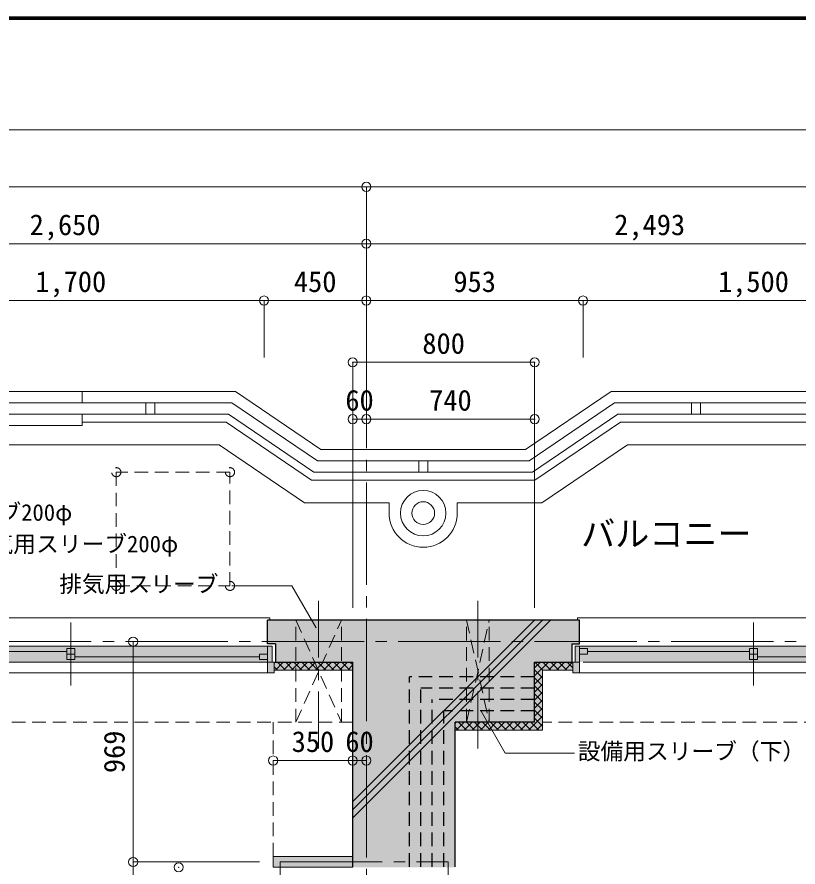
# Model space of a CAD drawing. Units: millimetres at full size, sheet at 1:50. Extents: x -9674 to 9699, y -6794 to 6791.
# Drawn here: x 414 to 3850, y 3053 to 6791 of the extents above; entities that cross this region are included whole.
import ezdxf
from ezdxf.enums import TextEntityAlignment as Align

# ---------------------------------------------------------------- set-up
doc = ezdxf.new("R2010")
doc.units = ezdxf.units.MM
doc.header["$LTSCALE"] = 50
doc.header["$PDMODE"] = 32
doc.header["$PDSIZE"] = 40
for name, pattern in [('CHAIN1', [8, 5, -1, 1, -1]), ('CHAIN2', [12, 9, -1, 1, -1]), ('DASHED1', [1.8, 1.2, -0.6])]:
    doc.linetypes.add(name, pattern=pattern)
for name, color, linetype, lineweight in [('0-0_図面枠', 7, 'Continuous', 9), ('1-0_芯', 7, 'CHAIN2', 9), ('1-1_躯体', 2, 'Continuous', 25), ('1-2_間仕切', 3, 'Continuous', 18), ('1-3_建具', 3, 'Continuous', 18), ('1-6_ﾊﾞﾙｺﾆｰ・階段', 7, 'Continuous', 9), ('1-7_その他', 7, 'DASHED1', 9), ('1-8_ハッチ', 4, 'Continuous', 9), ('1-A_文字', 7, 'Continuous', 9), ('1-B_寸法', 7, 'Continuous', 9), ('1-C_梁', 7, 'DASHED1', 9)]:
    doc.layers.add(name, color=color, linetype=linetype, lineweight=lineweight)
for name, color, linetype in [('4-0', 1, 'Continuous'), ('4-1', 2, 'Continuous'), ('4-2', 4, 'Continuous'), ('4-F', 4, 'Continuous')]:
    doc.layers.add(name, color=color, linetype=linetype)
doc.styles.add('ＭＳ ゴシック', font='')
doc.styles.get('ＭＳ ゴシック').set_extended_font_data('MS Gothic')

msp = doc.modelspace()

# ---------------------------------------------------------------- linework, layer by layer
at = {"layer": '0-0_図面枠'}
for p, q in [((9697.16, 6789.66), (-9672.16, 6789.66)), ((9695.4, 6787.9), (-9670.4, 6787.9)), ((-9668.64, 6786.14), (9693.64, 6786.14)), ((9691.87, 6784.38), (-9666.87, 6784.38)), ((9690.11, 6782.61), (-9665.11, 6782.61)), ((9688.35, 6780.85), (-9663.35, 6780.85))]:
    msp.add_line(p, q, dxfattribs=at)
msp.add_lwpolyline([(9698.92, -6793.93), (9698.92, 6791.43), (-9673.92, 6791.43)], dxfattribs=at)
at = {"layer": '1-0_芯'}
for p, q in [((1951.25, -4105.47), (1951.25, 5294.53)), ((-8708.75, 4044.53), (8446.25, 4044.53)), ((1571.25, 3075.53), (2311.25, 3075.53)), ((1571.25, 459.53), (1571.25, 3075.53)), ((2311.25, 459.53), (2311.25, 3075.53))]:
    msp.add_line(p, q, dxfattribs=at)
at = {"layer": '1-1_躯体'}
for p, q in [((1516.25, 4034.53), (1516.25, 4139.53)), ((2889.25, 4139.53), (1516.25, 4139.53)), ((2889.25, 4034.53), (2889.25, 4139.53)), ((1551.25, 4034.53), (1516.25, 4034.53)), ((1551.25, 4034.53), (1551.25, 3954.53)), ((2854.25, 4034.53), (2889.25, 4034.53)), ((2854.25, 4034.53), (2854.25, 3954.53)), ((1551.25, 3954.53), (1891.25, 3954.53)), ((1891.25, 3054.53), (1891.25, 3954.53)), ((2691.25, 3689.53), (2691.25, 3954.53)), ((2691.25, 3954.53), (2854.25, 3954.53)), ((2341.25, 3054.53), (2341.25, 3689.53)), ((2691.25, 3689.53), (2341.25, 3689.53))]:
    msp.add_line(p, q, dxfattribs=at)
at = {"layer": '1-1_躯体', "linetype": 'DASHED1'}
for p, q in [((2691.25, 3889.53), (2141.25, 3889.53)), ((2141.25, 3054.53), (2141.25, 3889.53)), ((2191.25, 3054.53), (2191.25, 3839.53)), ((2691.25, 3839.53), (2191.25, 3839.53)), ((2691.25, 3789.53), (2241.25, 3789.53)), ((2241.25, 3054.53), (2241.25, 3789.53)), ((2691.25, 3739.53), (2291.25, 3739.53)), ((2291.25, 3054.53), (2291.25, 3739.53))]:
    msp.add_line(p, q, dxfattribs=at)
at = {"layer": '1-2_間仕切'}
msp.add_line((1891.25, 3099.03), (1541.25, 3099.03), dxfattribs=at)
msp.add_lwpolyline([(1891.25, 3052.03), (1541.25, 3052.03), (1541.25, 3099.03)], dxfattribs=at)
at = {"layer": '1-3_建具', "color": 7, "lineweight": 9}
for p, q in [((-223.75, 4149.53), (1526.25, 4149.53)), ((1526.25, 4139.53), (1526.25, 4149.53)), ((2879.25, 4139.53), (2879.25, 4149.53)), ((2879.25, 4149.53), (6009.25, 4149.53)), ((651.25, 4128.01), (651.25, 3851.05)), ((3654.25, 4128.01), (3654.25, 3851.05)), ((1501.25, 4024.53), (-198.75, 4024.53)), ((1536.25, 4024.53), (1501.25, 4024.53)), ((1516.25, 3954.53), (1516.25, 4024.53)), ((1536.25, 4024.53), (1536.25, 3954.53)), ((2869.25, 4024.53), (2904.25, 4024.53)), ((2869.25, 4024.53), (2869.25, 3954.53)), ((2889.25, 3954.53), (2889.25, 4024.53)), ((2904.25, 4024.53), (2889.25, 4024.53)), ((4404.25, 4024.53), (2904.25, 4024.53)), ((1501.25, 3954.53), (-198.75, 3954.53)), ((1501.25, 3954.53), (1516.25, 3954.53)), ((4404.25, 3954.53), (2904.25, 3954.53)), ((-213.75, 3907.53), (1516.25, 3907.53)), ((2889.25, 3907.53), (5999.25, 3907.53))]:
    msp.add_line(p, q, dxfattribs=at)
at = {"layer": '1-3_建具'}
for p, q in [((633.75, 4001.53), (-178.75, 4001.53)), ((633.75, 3965.53), (633.75, 4013.53)), ((668.75, 4013.53), (633.75, 4013.53)), ((668.75, 3965.53), (668.75, 4013.53)), ((2924.25, 4013.53), (2889.25, 4013.53)), ((2924.25, 4013.53), (2924.25, 3989.53)), ((3636.75, 4001.53), (2924.25, 4001.53)), ((3636.75, 3965.53), (3636.75, 4013.53)), ((3671.75, 4013.53), (3636.75, 4013.53)), ((3671.75, 3965.53), (3671.75, 4013.53)), ((668.75, 3989.53), (633.75, 3989.53)), ((668.75, 3965.53), (633.75, 3965.53)), ((1481.25, 3977.53), (668.75, 3977.53)), ((1481.25, 3989.53), (1516.25, 3989.53)), ((1481.25, 3965.53), (1481.25, 3989.53)), ((1481.25, 3965.53), (1516.25, 3965.53)), ((2924.25, 3989.53), (2889.25, 3989.53)), ((3671.75, 3989.53), (3636.75, 3989.53)), ((3671.75, 3965.53), (3636.75, 3965.53)), ((4384.25, 3977.53), (3671.75, 3977.53)), ((1546.25, 3954.53), (1516.25, 3954.53)), ((1516.25, 3907.53), (1516.25, 3954.53)), ((1546.25, 3907.53), (1546.25, 3954.53)), ((2859.25, 3954.53), (2889.25, 3954.53)), ((2859.25, 3907.53), (2859.25, 3954.53)), ((2889.25, 3907.53), (2889.25, 3954.53)), ((1546.25, 3907.53), (1516.25, 3907.53)), ((1546.25, 3907.53), (1546.25, 3908.56)), ((2859.25, 3907.53), (2859.25, 3908.56)), ((2859.25, 3907.53), (2889.25, 3907.53))]:
    msp.add_line(p, q, dxfattribs=at)
at = {"layer": '1-6_ﾊﾞﾙｺﾆｰ・階段'}
for p, q in [((701.25, 5094.53), (701.25, 5144.53)), ((1375.25, 5144.53), (1751.25, 4889.53)), ((2651.25, 4889.53), (3027.25, 5144.53)), ((-2908.36, 5094.53), (1359.89, 5094.53)), ((981.25, 5094.53), (981.25, 5044.53)), ((1021.25, 5094.53), (1021.25, 5044.53)), ((1359.89, 5094.53), (1735.89, 4839.53)), ((3381.25, 5044.53), (3381.25, 5094.53)), ((3421.25, 5044.53), (3421.25, 5094.53)), ((-2892.97, 5044.53), (1344.54, 5044.53)), ((701.25, 4994.53), (701.25, 5044.53)), ((1344.54, 5044.53), (1720.54, 4789.53)), ((-2298.75, 4994.53), (701.25, 4994.53)), ((1751.25, 4889.53), (2651.25, 4889.53)), ((1735.89, 4839.53), (2666.61, 4839.53)), ((2181.25, 4839.53), (2181.25, 4789.53)), ((2221.25, 4839.53), (2221.25, 4789.53)), ((1720.54, 4789.53), (2681.96, 4789.53)), ((2051.25, 4609.53), (2051.25, 4654.53)), ((2351.25, 4609.53), (2351.25, 4654.53))]:
    msp.add_line(p, q, dxfattribs=at)
for points in [[(-3298.75, 4889.53), (-2923.75, 5144.53), (1375.25, 5144.53)], [(3027.25, 5144.53), (6405.25, 5144.53), (6781.25, 4889.53), (6781.25, 4139.53)], [(2666.61, 4839.53), (3042.61, 5094.53), (6389.89, 5094.53)], [(701.25, 5009.53), (1333.79, 5009.53), (1709.79, 4754.53), (2692.71, 4754.53)], [(2681.96, 4789.53), (3057.96, 5044.53), (6374.54, 5044.53)], [(2692.71, 4754.53), (3068.71, 5009.53), (6363.79, 5009.53), (6646.25, 4817.96)], [(-3163.75, 4697.14), (-2851.42, 4909.53), (1303.08, 4909.53), (1679.08, 4654.53), (2051.25, 4654.53)], [(2351.25, 4654.53), (2723.42, 4654.53), (3099.42, 4909.53), (6333.08, 4909.53), (6646.25, 4697.14)]]:
    msp.add_lwpolyline(points, dxfattribs=at)
for radius in [100, 50]:
    msp.add_circle((2201.25, 4609.53), radius, dxfattribs=at)
msp.add_arc((2201.25, 4609.53), 150, 180, 0, dxfattribs=at)
at = {"layer": '1-7_その他'}
for p, q in [((851.25, 4789.53), (851.25, 4289.53)), ((1351.25, 4789.53), (851.25, 4789.53)), ((1351.25, 4289.53), (1351.25, 4789.53)), ((851.25, 4289.53), (1351.25, 4289.53)), ((1641.25, 3689.53), (1641.25, 4139.53)), ((1641.25, 3689.53), (1841.25, 4139.53)), ((1641.25, 4139.53), (1841.25, 3689.53)), ((1841.25, 3689.53), (1841.25, 4139.53)), ((2391.64, 3689.53), (2391.64, 4139.53)), ((2391.64, 3689.53), (2491.64, 4139.53)), ((2391.64, 4139.53), (2491.64, 3689.53)), ((2491.64, 3689.53), (2491.64, 4139.53))]:
    msp.add_line(p, q, dxfattribs=at)
at = {"layer": '1-7_その他', "linetype": 'CHAIN1'}
for p, q in [((1741.25, 3574.53), (1741.25, 4239.53)), ((2441.64, 3574.53), (2441.64, 4239.53))]:
    msp.add_line(p, q, dxfattribs=at)
at = {"layer": '1-7_その他'}
for centre in [(851.25, 4789.53), (1351.25, 4789.53), (851.25, 4289.53), (1351.25, 4289.53)]:
    msp.add_circle(centre, 20, dxfattribs=at)
at = {"layer": '1-8_ハッチ'}
for p, q in [((1891.25, 3270.11), (2760.67, 4139.53)), ((1891.25, 3305.46), (2725.31, 4139.53)), ((1891.25, 3340.82), (2689.96, 4139.53)), ((1546.25, 3950.41), (1550.36, 3954.53)), ((1546.25, 3933.83), (1560.55, 3919.53)), ((1550.72, 3919.53), (1585.72, 3954.53)), ((1560.91, 3954.53), (1595.91, 3919.53)), ((1586.07, 3919.53), (1621.07, 3954.53)), ((1596.26, 3954.53), (1631.26, 3919.53)), ((1621.43, 3919.53), (1656.43, 3954.53)), ((1631.62, 3954.53), (1666.62, 3919.53)), ((1656.79, 3919.53), (1691.79, 3954.53)), ((1666.97, 3954.53), (1701.97, 3919.53)), ((1692.14, 3919.53), (1727.14, 3954.53)), ((1702.33, 3954.53), (1737.33, 3919.53)), ((1727.5, 3919.53), (1762.5, 3954.53)), ((1737.68, 3954.53), (1772.68, 3919.53)), ((1762.85, 3919.53), (1797.85, 3954.53)), ((1773.04, 3954.53), (1808.04, 3919.53)), ((1798.21, 3919.53), (1833.21, 3954.53)), ((1808.39, 3954.53), (1843.39, 3919.53)), ((1833.56, 3919.53), (1868.56, 3954.53)), ((1843.75, 3954.53), (1878.75, 3919.53)), ((1868.92, 3919.53), (1891.25, 3941.86)), ((1879.1, 3954.53), (1891.25, 3942.38)), ((2691.25, 3893.33), (2752.45, 3954.53)), ((2691.25, 3928.69), (2717.09, 3954.53)), ((2692.28, 3954.53), (2727.28, 3919.53)), ((2727.63, 3954.53), (2762.63, 3919.53)), ((2752.8, 3919.53), (2787.8, 3954.53)), ((2762.99, 3954.53), (2797.99, 3919.53)), ((2788.16, 3919.53), (2823.16, 3954.53)), ((2798.34, 3954.53), (2833.34, 3919.53)), ((2823.51, 3919.53), (2858.51, 3954.53)), ((2833.7, 3954.53), (2859.25, 3928.98)), ((1546.25, 3919.53), (1891.25, 3919.53)), ((2691.25, 3920.2), (2726.25, 3885.2)), ((2691.25, 3857.98), (2726.25, 3892.98)), ((2726.25, 3919.53), (2859.25, 3919.53)), ((2726.25, 3654.53), (2726.25, 3919.53)), ((2858.87, 3919.53), (2859.25, 3919.91)), ((2691.25, 3884.84), (2726.25, 3849.84)), ((2691.25, 3822.62), (2726.25, 3857.62)), ((2691.25, 3849.49), (2726.25, 3814.49)), ((2691.25, 3787.27), (2726.25, 3822.27)), ((2691.25, 3814.13), (2726.25, 3779.13)), ((2691.25, 3751.91), (2726.25, 3786.91)), ((2691.25, 3778.78), (2726.25, 3743.78)), ((2691.25, 3716.55), (2726.25, 3751.55)), ((2691.25, 3743.42), (2726.25, 3708.42)), ((2664.58, 3654.53), (2726.25, 3716.2)), ((2691.25, 3708.07), (2726.25, 3673.07)), ((2341.25, 3684.75), (2346.02, 3689.53)), ((2341.25, 3669.16), (2355.88, 3654.53)), ((2346.38, 3654.53), (2381.38, 3689.53)), ((2356.24, 3689.53), (2391.24, 3654.53)), ((2381.73, 3654.53), (2416.73, 3689.53)), ((2391.59, 3689.53), (2426.59, 3654.53)), ((2417.09, 3654.53), (2452.09, 3689.53)), ((2426.95, 3689.53), (2461.95, 3654.53)), ((2452.45, 3654.53), (2487.45, 3689.53)), ((2462.3, 3689.53), (2497.3, 3654.53)), ((2487.8, 3654.53), (2522.8, 3689.53)), ((2497.66, 3689.53), (2532.66, 3654.53)), ((2523.16, 3654.53), (2558.16, 3689.53)), ((2533.01, 3689.53), (2568.01, 3654.53)), ((2558.51, 3654.53), (2593.51, 3689.53)), ((2568.37, 3689.53), (2603.37, 3654.53)), ((2593.87, 3654.53), (2628.87, 3689.53)), ((2603.72, 3689.53), (2638.72, 3654.53)), ((2629.22, 3654.53), (2664.22, 3689.53)), ((2639.08, 3689.53), (2674.08, 3654.53)), ((2674.43, 3689.53), (2709.43, 3654.53)), ((2699.93, 3654.53), (2726.25, 3680.84)), ((2726.25, 3654.53), (2341.25, 3654.53))]:
    msp.add_line(p, q, dxfattribs=at)
at = {"layer": '1-A_文字'}
for p, q in [((1623.47, 4289.32), (1359.95, 4289.32)), ((1729.77, 4105.21), (1623.47, 4289.32))]:
    msp.add_line(p, q, dxfattribs=at)
msp.add_lwpolyline([(2455.87, 3737.9), (2562.17, 3553.79), (2867.08, 3553.79)], dxfattribs=at)
at = {"layer": '1-B_寸法'}
for p, q in [((-6718.75, 6294.53), (6781.25, 6294.53)), ((-2998.75, 6044.53), (1951.25, 6044.53)), ((1951.25, 6044.53), (1951.25, 5294.53)), ((1951.25, 6044.53), (6781.25, 6044.53)), ((-698.75, 5794.53), (1951.25, 5794.53)), ((1951.25, 5794.53), (4444.25, 5794.53)), ((-198.75, 5544.53), (1501.25, 5544.53)), ((1501.25, 5544.53), (1501.25, 5294.53)), ((1501.25, 5544.53), (1951.25, 5544.53)), ((1951.25, 5544.53), (2904.25, 5544.53)), ((2904.25, 5544.53), (2904.25, 5294.53)), ((2904.25, 5544.53), (4404.25, 5544.53)), ((1891.25, 5272.76), (2691.25, 5272.76)), ((1891.25, 5272.76), (1891.25, 4192.74)), ((2691.25, 5272.76), (2691.25, 4192.74)), ((1891.25, 5022.76), (1951.25, 5022.76)), ((1951.25, 5022.76), (2691.25, 5022.76)), ((925.34, 4044.53), (925.34, 3075.53)), ((1891.25, 3521.54), (1541.25, 3521.54)), ((1951.25, 3521.54), (1891.25, 3521.54)), ((925.34, 3075.53), (1481.34, 3075.53)), ((925.34, 3075.53), (925.34, 2128.53))]:
    msp.add_line(p, q, dxfattribs=at)
at = {"layer": '1-B_寸法', "color": 3}
for p in [(1951.25, 6044.53), (1951.25, 5794.53), (1501.25, 5544.53), (1951.25, 5544.53), (2904.25, 5544.53), (1891.25, 5272.76), (2691.25, 5272.76), (1891.25, 5022.76), (1951.25, 5022.76), (2691.25, 5022.76), (925.34, 4044.53), (1541.25, 3521.54), (1891.25, 3521.54), (1951.25, 3521.54), (925.34, 3075.53), (1125.34, 3052.03)]:
    msp.add_point(p, dxfattribs=at)
at = {"layer": '1-C_梁'}
for p, q in [((1891.25, 3689.53), (-668.75, 3689.53)), ((1541.25, 3099.03), (1541.25, 3689.53)), ((6006.25, 3689.53), (2726.25, 3689.53))]:
    msp.add_line(p, q, dxfattribs=at)
at = {"layer": '4-0'}
for points in [[(1516.25, 4139.53), (1516.25, 4034.53), (1551.25, 4034.53)], [(2889.25, 4034.53), (2889.25, 4139.53), (1516.25, 4139.53)], [(2889.25, 4034.53), (1516.25, 4139.53), (1551.25, 4034.53)], [(1551.25, 4034.53), (1551.25, 3954.53), (1891.25, 3954.53)], [(2854.25, 4034.53), (1551.25, 4034.53), (1891.25, 3954.53)], [(1891.25, 3954.53), (2854.25, 3954.53), (2854.25, 4034.53)], [(1891.25, 3954.53), (1891.25, 3052.03), (2341.25, 3689.53)], [(1891.25, 3954.53), (2341.25, 3689.53), (2691.25, 3689.53)], [(1891.25, 3954.53), (2691.25, 3689.53), (2691.25, 3954.53)], [(1891.25, 3052.03), (2341.25, 3052.03), (2341.25, 3689.53)]]:
    msp.add_solid(points, dxfattribs=at)
at = {"layer": '4-1'}
for points in [[(-233.75, 4024.53), (-233.75, 3954.53), (1536.25, 4024.53), (1536.25, 3954.53)], [(2869.25, 4024.53), (2869.25, 3954.53), (6019.25, 4024.53), (6019.25, 3954.53)]]:
    msp.add_solid(points, dxfattribs=at)
at = {"layer": '4-2'}
msp.add_solid([(1541.25, 3099.03), (1541.25, 3052.03), (1891.25, 3099.03), (1891.25, 3052.03)], dxfattribs=at)
at = {"layer": '4-F'}
for points in [[(1516.25, 3954.53), (1516.25, 3907.53), (1546.25, 3907.53)], [(1516.25, 3954.53), (1546.25, 3907.53), (1546.25, 3919.53)], [(1516.25, 3954.53), (1546.25, 3919.53), (1891.25, 3919.53)], [(1516.25, 3954.53), (1891.25, 3919.53), (1891.25, 3954.53)], [(2691.25, 3954.53), (2726.25, 3919.53), (2859.25, 3919.91)], [(2889.25, 3954.53), (2691.25, 3954.53), (2859.25, 3919.91)], [(2691.25, 3954.53), (2726.25, 3919.53), (2691.25, 3689.53), (2726.25, 3654.53)], [(2859.25, 3907.53), (2889.25, 3907.53), (2889.25, 3954.53)], [(2889.25, 3954.53), (2859.25, 3919.91), (2859.25, 3907.53)], [(2691.25, 3689.53), (2726.25, 3654.53), (2341.25, 3689.53), (2341.25, 3654.53)]]:
    msp.add_solid(points, dxfattribs=at)

# ---------------------------------------------------------------- texts
at = {"layer": '1-A_文字', "style": 'ＭＳ ゴシック'}
for s, height, p in [('ＦＦ用スリーブ200φ', 73.31, (-267.55, 4553.95)), ('バルコニー', 110, (2895.56, 4431.01)), ('台所排気用スリーブ200φ', 73.31, (-1.8, 4415.38)), ('排気用スリーブ', 73.31, (600.22, 4239.26)), ('設備用スリーブ（下）', 73.31, (2881.19, 3503.72))]:
    msp.add_text(s, height=height, dxfattribs=at).set_placement(p, align=Align.BOTTOM_LEFT)
at = {"layer": '1-B_寸法', "style": 'ＭＳ ゴシック'}
for s, p in [('2,650', (470, 5804.53)), ('2,493', (3041.5, 5804.53)), ('1,700', (495, 5554.53)), ('450', (1632.5, 5554.53)), ('953', (2334, 5554.53)), ('1,500', (3498, 5554.53)), ('800', (2197.5, 5282.76)), ('60', (1858.75, 5032.76)), ('740', (2227.5, 5032.76)), ('350', (1622.5, 3531.54)), ('60', (1858.75, 3531.54))]:
    msp.add_text(s, height=91.64, dxfattribs=at).set_placement(p, align=Align.BOTTOM_LEFT)
msp.add_text('969', height=91.64, rotation=90, dxfattribs=at).set_placement((915.34, 3466.28), align=Align.BOTTOM_LEFT)

doc.saveas('drawing.dxf')
